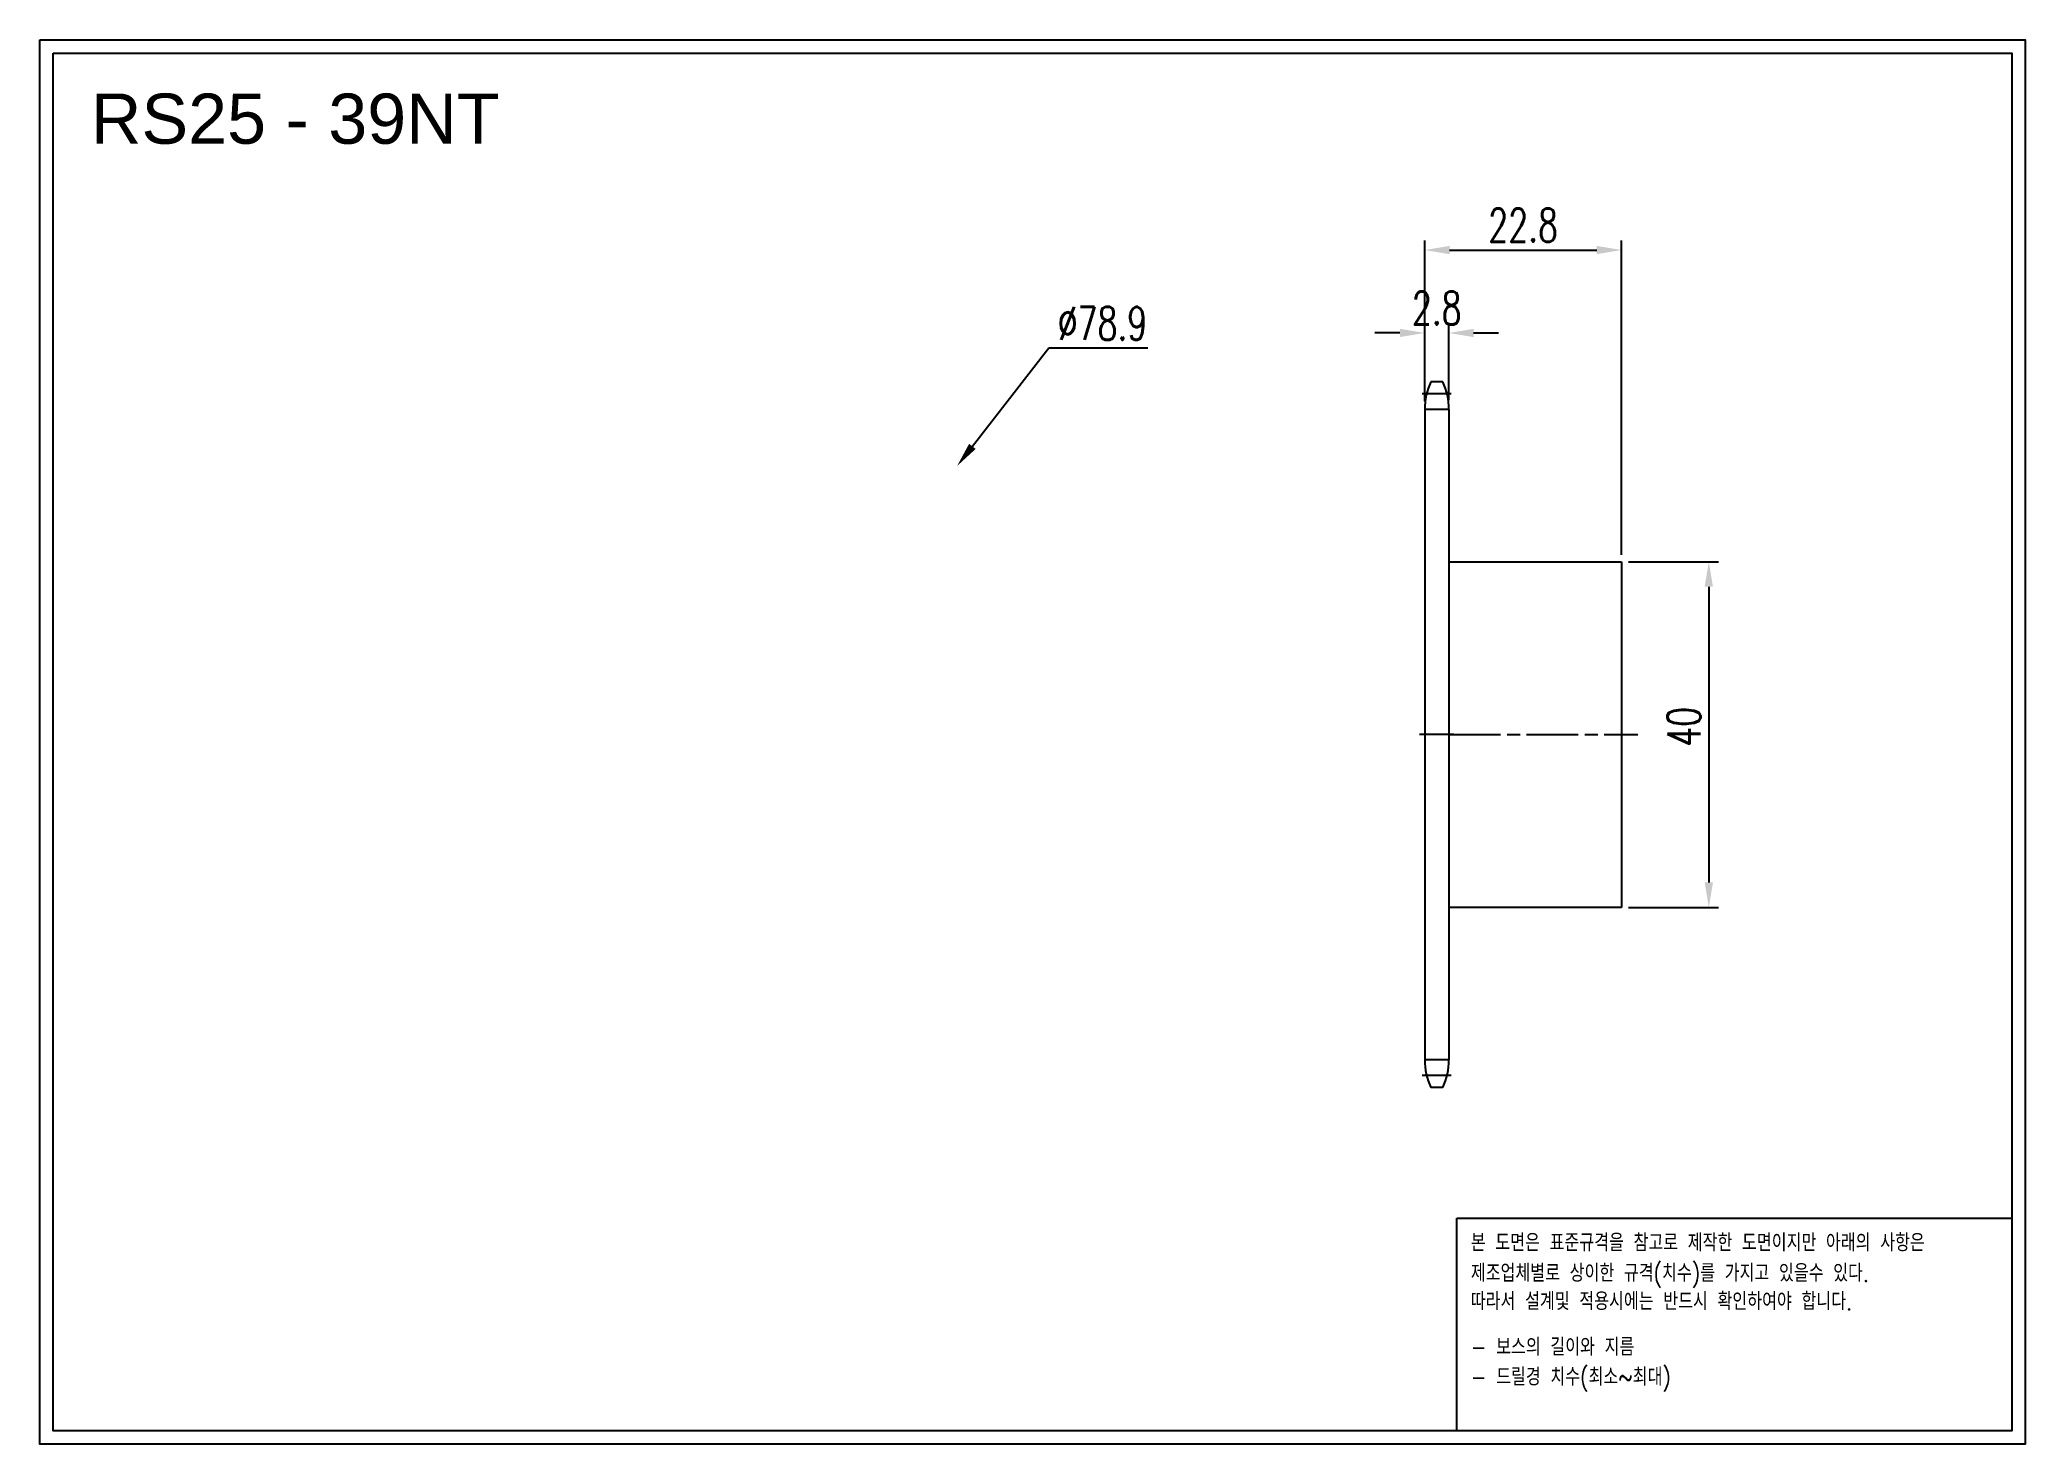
# Model space of a CAD drawing. Header units: millimetres. Extents: x -65612 to -65382, y 1448 to 1611.
import ezdxf

# ---------------------------------------------------------------- set-up
doc = ezdxf.new("R2010")
doc.units = ezdxf.units.MM
for name, pattern in [('AM_ISO02W050', [7.5, 6, -1.5]), ('AM_ISO02W050x2', [3.75, 3, -0.75]), ('AM_ISO08W050', [18, 12, -1.5, 3, -1.5]), ('AM_ISO08W050x2', [9, 6, -0.75, 1.5, -0.75])]:
    doc.linetypes.add(name, pattern=pattern)
for name, color, linetype, lineweight in [('AM_3N', 6, 'AM_ISO02W050', 25), ('AM_7', 4, 'AM_ISO08W050', 25), ('AM_7N', 4, 'AM_ISO08W050', 25)]:
    doc.layers.add(name, color=color, linetype=linetype, lineweight=lineweight)
doc.layers.add('S-DIM', color=7, linetype='Continuous')
doc.styles.add('HAN', font='ROMANS.shx', dxfattribs={"width": 0.7, "bigfont": 'whgtxt.shx'})
doc.styles.add('HSG', font='SIMPLEX.shx', dxfattribs={"width": 0.7, "bigfont": 'HSG.shx'})
doc.styles.get("Standard").update_dxf_attribs({"font": 'arial.ttf'})
doc.dimstyles.new('APP4', dxfattribs={"dimscale": 1.6, "dimtxt": 2.4, "dimasz": 1.8, "dimexe": 0.7, "dimexo": 0.5, "dimgap": 0.6, "dimtad": 1, "dimtoh": 1, "dimdec": 1, "dimrnd": 0.01, "dimzin": 9, "dimdsep": 46, "dimtxsty": 'HSG', "dimcen": 0, "dimclrd": 1, "dimclre": 1, "dimclrt": 256, "dimazin": 2, "dimtp": 1, "dimtm": 1, "dimtfac": 0.5, "dimtdec": 1, "dimtofl": 0, "dimtmove": 0, "dimatfit": 3, "dimfxl": 0, "dimtvp": 1, "dimtolj": 2, "dimlwd": -1, "dimlwe": -1, "dimarcsym": 0})

# ---------------------------------------------------------------- blocks, each defined once
blk = doc.blocks.new('*D2')
at = {"layer": 'Defpoints', "color": 0, "transparency": 16777216}
for p in [(-65428.71, 1550.11), (-65428.71, 1510.11), (-65418.6, 1510.11)]:
    blk.add_point(p, dxfattribs=at)
at = {"layer": 'S-DIM', "color": 1, "transparency": 16777216}
for p, q in [((-65427.91, 1550.11), (-65417.48, 1550.11)), ((-65418.6, 1547.23), (-65418.6, 1512.99)), ((-65427.91, 1510.11), (-65417.48, 1510.11))]:
    blk.add_line(p, q, dxfattribs=at)
for points in [[(-65419.08, 1547.23), (-65418.12, 1547.23), (-65418.6, 1550.11)], [(-65419.08, 1512.99), (-65418.12, 1512.99), (-65418.6, 1510.11)]]:
    blk.add_solid(points, dxfattribs=at)
at = {"layer": 'S-DIM', "transparency": 16777216, "insert": (-65421.48, 1531.01), "char_height": 3.84, "attachment_point": 5, "rotation": 90, "style": 'HSG'}
blk.add_mtext('\\A2;40', dxfattribs=at)
blk = doc.blocks.new('e567sfgjss')
for p, q in [((-66937.69, 488.79), (-66917.69, 488.79)), ((-66917.69, 488.79), (-66917.69, 448.79)), ((-66917.69, 448.79), (-66937.69, 448.79))]:
    blk.add_line(p, q)
at = {"layer": 'AM_7N', "linetype": 'AM_ISO08W050x2'}
blk.add_line((-66937.69, 468.79), (-66915.79, 468.79), dxfattribs=at)
blk = doc.blocks.new('*D3')
at = {"layer": 'Defpoints', "color": 0, "transparency": 16777216}
for p in [(-65505.68, 1561.22), (-65554.23, 1499)]:
    blk.add_point(p, dxfattribs=at)
at = {"layer": 'S-DIM', "color": 1, "transparency": 16777216}
for p, q in [((-65495.05, 1574.85), (-65503.91, 1563.49)), ((-65483.59, 1574.85), (-65495.05, 1574.85))]:
    blk.add_line(p, q, dxfattribs=at)
blk.add_solid([(-65504.29, 1563.78), (-65503.53, 1563.19), (-65505.68, 1561.22)], dxfattribs=at)
at = {"layer": 'S-DIM', "transparency": 16777216, "insert": (-65488.84, 1577.73), "char_height": 3.84, "attachment_point": 5, "style": 'HSG'}
blk.add_mtext('\\A2;∅78.9', dxfattribs=at)
blk = doc.blocks.new('*D4')
at = {"layer": 'Defpoints', "color": 0, "transparency": 16777216}
for p in [(-65448.72, 1576.62), (-65451.51, 1567.94), (-65448.72, 1568.04)]:
    blk.add_point(p, dxfattribs=at)
at = {"layer": 'S-DIM', "color": 1, "transparency": 16777216}
for p, q in [((-65454.39, 1576.62), (-65457.27, 1576.62)), ((-65451.51, 1568.74), (-65451.51, 1577.74)), ((-65448.72, 1568.84), (-65448.72, 1577.74)), ((-65445.84, 1576.62), (-65442.96, 1576.62))]:
    blk.add_line(p, q, dxfattribs=at)
for points in [[(-65454.39, 1577.1), (-65454.39, 1576.14), (-65451.51, 1576.62)], [(-65445.84, 1577.1), (-65445.84, 1576.14), (-65448.72, 1576.62)]]:
    blk.add_solid(points, dxfattribs=at)
at = {"layer": 'S-DIM', "transparency": 16777216, "insert": (-65450.12, 1579.5), "char_height": 3.84, "attachment_point": 5, "style": 'HSG'}
blk.add_mtext('\\A2;2.8', dxfattribs=at)
blk = doc.blocks.new('*D5')
at = {"layer": 'Defpoints', "color": 0, "transparency": 16777216}
for p in [(-65428.71, 1586.22), (-65451.51, 1567.94), (-65428.71, 1550.11)]:
    blk.add_point(p, dxfattribs=at)
at = {"layer": 'S-DIM', "color": 1, "transparency": 16777216}
for p, q in [((-65451.51, 1568.74), (-65451.51, 1587.34)), ((-65428.71, 1550.91), (-65428.71, 1587.34)), ((-65448.63, 1586.22), (-65431.59, 1586.22))]:
    blk.add_line(p, q, dxfattribs=at)
for points in [[(-65448.63, 1586.7), (-65448.63, 1585.74), (-65451.51, 1586.22)], [(-65431.59, 1586.7), (-65431.59, 1585.74), (-65428.71, 1586.22)]]:
    blk.add_solid(points, dxfattribs=at)
at = {"layer": 'S-DIM', "transparency": 16777216, "insert": (-65440.11, 1589.1), "char_height": 3.84, "attachment_point": 5, "style": 'HSG'}
blk.add_mtext('\\A2;22.8', dxfattribs=at)
blk = doc.blocks.new('notice1')
at = {"color": 4}
blk.add_lwpolyline([(-22142.12, 1735.9), (-22053.8, 1735.9), (-22053.8, 1702.07), (-22142.12, 1702.07)], close=True, dxfattribs=at)
at = {"color": 4, "style": 'HAN', "width": 0.8}
for s, p in [('본 도면은 표준규격을 참고로 제작한 도면이지만 아래의 사항은', (-22139.9, 1730.62)), ('제조업체별로 상이한 규격(치수)를 가지고 있을수 있다.', (-22139.9, 1725.78)), ('따라서 설계및 적용시에는 반드시 확인하여야 합니다.', (-22139.9, 1721.28)), ('- 보스의 길이와 지름', (-22139.9, 1714.03)), ('- 드릴경 치수(최소~최대)', (-22139.9, 1709.27))]:
    blk.add_text(s, height=2.7949, dxfattribs=at).set_placement(p)

msp = doc.modelspace()

# ---------------------------------------------------------------- linework, layer by layer
for p, q in [((-65449.42, 1570.97), (-65450.81, 1570.97)), ((-65451.51, 1567.77), (-65451.51, 1492.45)), ((-65448.71, 1567.77), (-65448.71, 1492.45)), ((-65449.42, 1489.25), (-65450.81, 1489.25))]:
    msp.add_line(p, q)
for points in [[(-65611.95, 1610.57), (-65381.94, 1610.57), (-65381.94, 1447.94), (-65611.95, 1447.94)], [(-65610.41, 1609.02), (-65383.49, 1609.02), (-65383.49, 1449.48), (-65610.41, 1449.48)]]:
    msp.add_lwpolyline(points, close=True)
for centre, start, end in [((-65443.91, 1567.77), 155.0989, 180), ((-65456.31, 1567.77), 0, 24.9011), ((-65443.91, 1492.45), 180, 204.9011), ((-65456.31, 1492.45), 335.0989, 0)]:
    msp.add_arc(centre, 7.6, start, end)
at = {"layer": 'AM_3N', "linetype": 'AM_ISO02W050x2'}
for p, q in [((-65448.71, 1567.77), (-65451.51, 1567.77)), ((-65448.71, 1492.45), (-65451.51, 1492.45))]:
    msp.add_line(p, q, dxfattribs=at)
at = {"layer": 'AM_7', "linetype": 'AM_ISO08W050x2'}
for p, q in [((-65448.44, 1569.57), (-65451.82, 1569.57)), ((-65448.13, 1530.11), (-65452.1, 1530.11)), ((-65448.44, 1490.65), (-65451.82, 1490.65))]:
    msp.add_line(p, q, dxfattribs=at)

# ---------------------------------------------------------------- block references
msp.add_blockref('e567sfgjss', (1488.97, 1061.32))
at = {"xscale": 0.728, "yscale": 0.728, "zscale": 0.728}
msp.add_blockref('notice1', (-49328.32, 210.38), dxfattribs=at)

# ---------------------------------------------------------------- texts
msp.add_text('RS25 - 39NT', height=5.8085).set_placement((-65606.03, 1598.53))

# ---------------------------------------------------------------- dimensions: what is measured, and where the dimension line sits
at = {"layer": 'S-DIM'}
dim = msp.add_linear_dim(base=(-65428.71, 1586.22), p1=(-65451.51, 1567.94), p2=(-65428.71, 1550.11), dimstyle='APP4', dxfattribs=at)
dim.commit()
dim.dimension.update_dxf_attribs({"geometry": '*D5', "text_midpoint": (-65440.11, 1589.1)})
dim = msp.add_diameter_dim_2p(p1=(-65554.23, 1499), p2=(-65505.68, 1561.22), dimstyle='APP4', dxfattribs=at)
dim.commit()
dim.dimension.update_dxf_attribs({"geometry": '*D3', "text_midpoint": (-65488.84, 1574.85), "dimtype": 131})
dim = msp.add_linear_dim(base=(-65448.72, 1576.62), p1=(-65451.51, 1567.94), p2=(-65448.72, 1568.04), dimstyle='APP4', dxfattribs=at)
dim.commit()
dim.dimension.update_dxf_attribs({"geometry": '*D4', "text_midpoint": (-65450.12, 1576.62), "dimtype": 128})
dim = msp.add_linear_dim(base=(-65418.6, 1510.11), p1=(-65428.71, 1550.11), p2=(-65428.71, 1510.11), angle=90, dimstyle='APP4', dxfattribs=at)
dim.commit()
dim.dimension.update_dxf_attribs({"geometry": '*D2', "text_midpoint": (-65418.6, 1531.01), "dimtype": 128})

doc.saveas('drawing.dxf')
